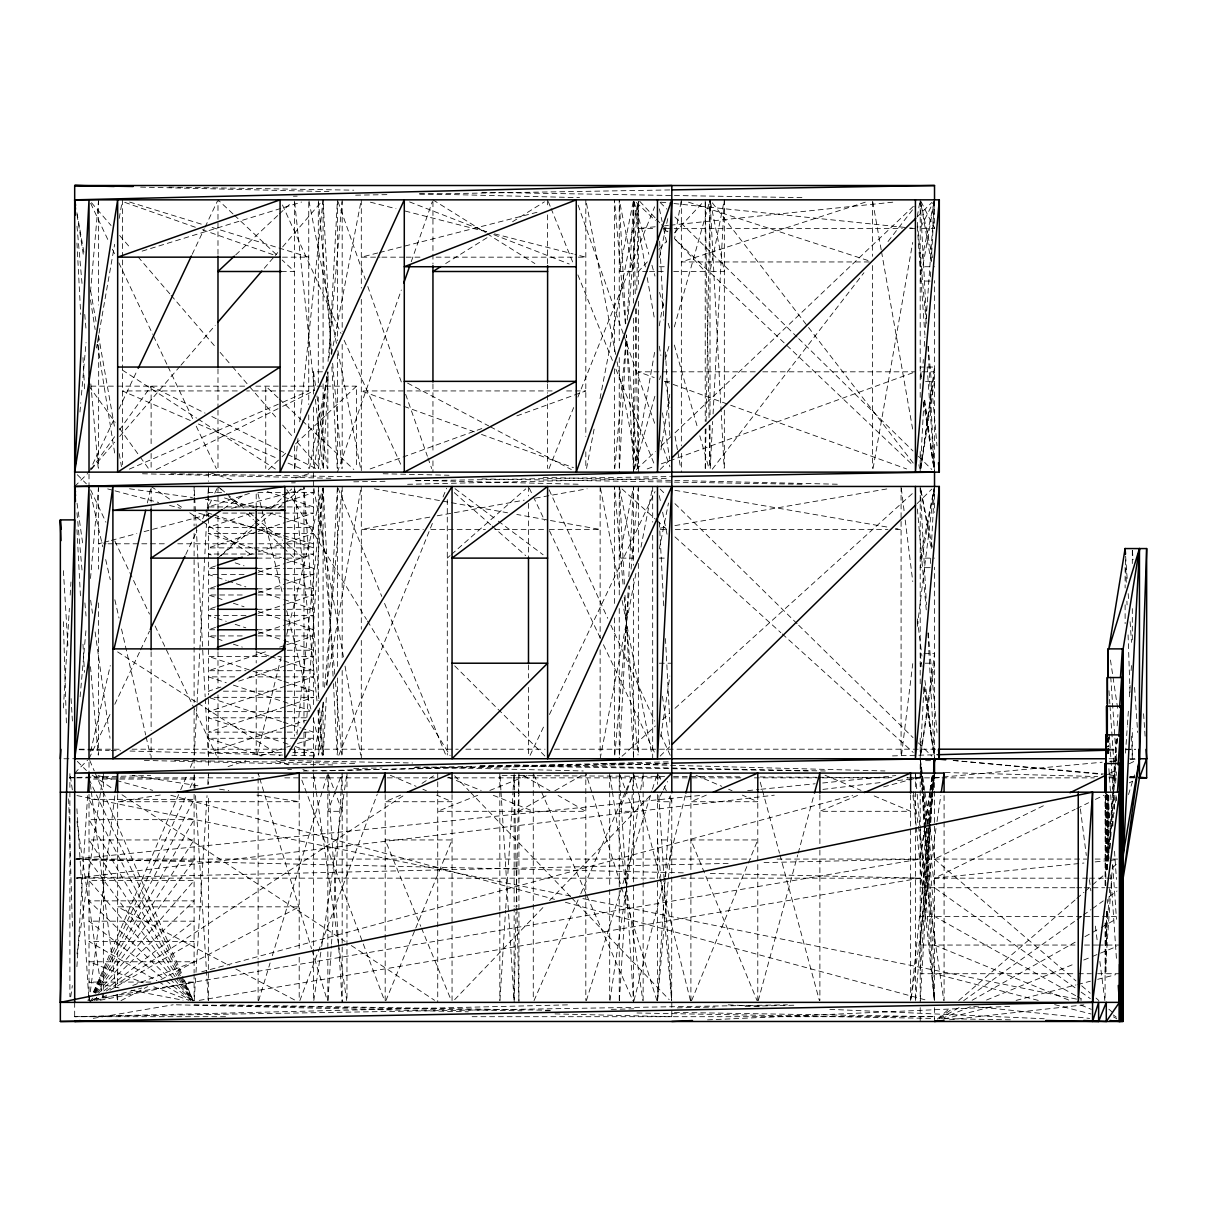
<?xml version="1.0" encoding="UTF-8"?>
<svg xmlns="http://www.w3.org/2000/svg" width="1207" height="1207" viewBox="0 0 1207 1207"><rect width="100%" height="100%" fill="white"/><g stroke="black" fill="none" stroke-linecap="round" stroke-linejoin="round"><path stroke-width="0.75" stroke-dasharray="5 3.75" d="M636.451 308.766L633.584 472.133L654.707 351.735M636.783 289.982L638.322 201.735M705.295 468.376L705.989 428.938M706.125 421.439L710.018 199.849L724.14 468.376M514.152 1002.368L516.038 912.16M516.083 910.274L518.467 795.639M518.497 793.753L518.889 774.954M194.297 754.994L196.967 704.3M197.073 702.414L206.457 524.019M206.85 516.505L207.936 495.851M208.042 493.98L208.328 488.337M323.28 468.376L328.319 372.616M329.104 357.589L337.311 201.735M323.28 754.994L326.448 694.9M326.931 685.516L337.311 488.337M619.447 468.376L626.463 335.048L614.801 468.376M627.248 320.036L633.584 199.849L619.251 271.5L633.584 271.5L619.613 201.69M619.447 754.994L628.349 585.983M628.832 576.599L633.479 488.337M710.214 468.376L712.673 421.439M713.081 413.926L724.336 199.849L710.018 271.5L724.336 271.5L710.38 201.69M920.398 468.376L924.049 398.898M930.476 276.841L930.869 269.327M931.261 261.813L934.52 199.849L920.202 228.515L934.52 228.515L934.52 199.849L920.202 266.732L934.52 266.732M920.398 754.994L923.958 687.387M930.476 563.458L930.869 555.944M931.261 548.431L934.52 486.466L920.202 558.117L934.52 558.117M920.307 1000.497L930.672 824.336M930.778 822.465L933.539 775.618M63.398 707.966L69.372 608.298M70.172 595.126L70.957 581.97M76.916 966.656L87.598 795.639M194.221 1000.497L195.866 974.185M195.987 972.299L207.031 795.639M207.725 784.354L208.313 774.954M327.972 1000.497L331.382 945.986M331.503 944.115L341.008 791.883M341.128 789.997L342.064 774.954M499.939 1000.497L505.582 910.274M505.703 908.403L512.99 791.883M513.096 789.997L514.046 774.954L514.514 789.997M619.372 1000.497L632.408 791.883M632.528 789.997L633.464 774.954M665.223 878.334L657.589 1000.497L671.801 839.951L657.468 839.951L660.757 877.293M665.329 876.448L670.383 795.639M930.159 824.17L920.202 973.717L1076.463 973.717M930.295 822.299L933.403 775.573M1108.071 859.067L1114.604 763.352M1114.725 761.481L1116.384 737.085M1117.154 725.829L1117.923 714.559M1109.58 847.812L1115.343 763.352M1115.464 761.481L1117.139 737.085M1110.018 848.31L1110.651 838.94M1110.787 837.054L1113.85 792.018M1113.986 790.147L1116.415 754.481M1117.184 743.225L1117.561 737.598M1106.578 916.385L1106.97 910.757M1107.483 903.258L1107.739 899.502M1112.718 826.312L1114.891 794.402M1115.66 783.147L1116.43 771.892M1105.838 945.051L1109.671 888.744M1115.555 802.429L1116.068 794.915M1105.084 973.717L1112.507 864.861M1125.497 753.123L1127.293 726.84M1127.413 724.969L1128.575 708.087M1129.345 696.816L1130.099 685.561M1131.125 670.549L1131.517 664.921M304.239 754.994L305.944 730.582M306.865 717.441L322.948 488.337L296.967 734.505M923.068 363.216L923.325 359.46M924.245 346.318L924.909 336.934M925.558 327.55L926.614 312.522M926.75 310.637L934.399 201.735M929.511 823.959L920.202 945.051L1075.724 945.051M929.646 822.088L931.94 792.29M932.091 790.419L933.237 775.513M915.57 1000.512L929.873 829.013M930.491 821.545L932.966 791.717M933.132 789.861L934.52 773.083L934.52 1000.98M79.949 412.04L80.778 402.655M81.427 395.142L86.044 342.562M90.495 291.868L98.401 201.735M80.115 696.786L86.044 629.179M90.495 578.485L98.401 488.337M318.633 468.376L326.705 376.373M328.017 361.346L342.019 201.735M318.633 754.994L323.25 702.414M324.562 687.387L342.019 488.337M628.304 314.393L638.186 201.735M614.801 754.994L629.632 585.983M631.11 569.085L638.186 488.337M932.996 775.633L920.202 916.385L1120.911 916.385M928.696 829.013L910.832 1000.512L936.738 823.415M928.892 827.142L932.196 795.443M932.392 793.587L934.339 774.939M294.81 468.407L297.948 438.563M299.713 421.786L323.084 199.849L331.186 353.832M294.81 755.024L295.594 747.555M932.664 775.573L920.202 887.733L1075.437 887.733M901.538 755.024L912.764 663.639M917.35 626.342L934.52 486.466L934.52 512.311M89.243 1000.512L114.876 795.443M925.573 381.367L934.52 381.367L920.775 468.437L934.52 367.049L920.202 367.049L921.952 379.949M314.061 468.422L327.851 371.816L327.851 468.422M920.73 468.422L934.52 371.816L920.202 371.816L921.529 381.11M929.752 792.184L920.202 859.067L87.689 1000.165M930.009 790.329L932.136 775.467M929.933 792.23L920.202 859.067L762.009 862.643M930.205 790.374L932.362 775.513M70.715 996.786L72.345 985.591M76.976 953.907L100.619 791.717M100.89 789.861L103.078 774.939M313.805 1000.512L321.409 948.31M321.681 946.454L344.251 791.717M344.523 789.861L346.696 774.939M609.973 1000.512L640.419 791.717M640.691 789.861L642.863 774.939M937.009 821.545L940.811 795.443M660.772 736.708L669.87 676.071M660.968 449.909L669.749 394.342M96.454 348.038L97.103 344.327M97.435 342.471L98.733 335.063L98.567 468.376M99.049 333.207L114.65 244.312M119.206 218.376L122.118 201.705M313.533 758.75L323.597 701.327M326.524 684.656L360.968 488.322M659.248 325.799L663.805 299.879M681.02 201.705L674.532 238.745L913.367 465.646M873.083 468.437L912.718 242.456M917.275 216.521L919.87 201.705M934.52 199.849L920.202 281.065L932.739 281.065M934.52 486.466L920.202 567.667L932.739 567.667M309.46 468.452L327.927 372.782M331.472 354.39L360.938 201.69M586.527 468.452L594.689 426.146M600.015 398.551L638.005 201.69M600.135 758.75L636.361 571.092M640.977 547.178L652.338 488.307M659.309 548.929L668.482 503.002M659.399 257.695L667.924 217.924M90.676 751.433L110.275 665.555M147.36 502.912L150.694 488.292M257.106 755.099L281.789 654.586M286.723 634.49L322.631 488.292M634.037 1000.558L664.514 878.621M664.966 876.81L685.44 794.915M758.268 1000.558L797.706 854.963M798.189 853.153L813.971 794.915M634.595 468.497L654.979 395.896M659.565 379.556L660.591 375.92M665.178 359.595L669.764 343.256M674.336 326.916L709.505 201.66M258.66 1000.588L270.096 962.96M272.284 955.793L327.308 774.879M1128.5 794.583L1134.52 774.879M586.376 1000.588L651.871 790.992M652.429 789.197L656.91 774.879M337.417 472.133L401.312 290.027M411.24 261.738L432.332 201.614M335.018 792.184L327.851 811.3L342.185 811.3L336.331 795.669M335.667 790.449L342.185 773.083L342.185 1002.368L327.851 773.083L327.851 1002.368M299.864 1000.603L377.248 794.251M626.418 792.184L619.251 811.3L633.584 811.3L627.715 795.669M627.067 790.449L633.584 773.083L633.584 1002.368L619.251 773.083L619.251 1002.368M338.82 755.265L432.483 523.114M443.06 496.937L446.575 488.216M549.004 468.648L573.657 407.559M577.881 397.088L654.647 206.835M385.893 1000.648L415.057 929.797M415.766 928.077L452.052 839.951L385.184 839.951L420.76 926.342M691.611 1000.648L757.785 839.951L690.902 839.951L757.076 1000.648M93.482 992.003L179.949 791.581M180.688 789.846L186.647 776.026M190.374 767.396L194.101 758.75L194.101 768.12M534.022 1000.648L580.024 895.488M580.778 893.753L625.286 792.048M626.041 790.313L633.584 773.083M93.829 992.139L186.889 794.387M190.087 787.583L194.101 779.058L90.887 779.058M89.016 472.133L114.801 417.682M118.844 409.173L137.372 370.021M192.2 254.3L204.285 228.787M205.084 227.082L217.185 201.554M109.973 714.499L89.016 758.75L89.016 771.861M114.801 704.3L139.801 651.539M140.6 649.834L149.472 631.11M185.742 554.541L197.028 530.718M202.67 518.799L205.084 513.699M205.899 511.994L211.542 500.075M214.771 493.271L217.185 488.171M530.099 755.341L544.613 724.713M549.441 714.499L655.054 491.566M662.522 791.626L657.468 801.735L671.801 801.735L668.422 795.006M663.367 789.936L667.577 781.517M94.176 992.395L194.101 799.351L89.016 799.351L180.326 975.754M94.644 992.592L194.101 819.659L89.016 819.659L179.089 976.267M95.127 992.908L194.101 839.951L89.016 839.951L176.765 975.573M91.189 469.116L115.163 435.938M119.523 429.903L151.116 386.149L205.069 413.126M95.715 993.301L194.101 860.259L89.016 860.259L175.09 976.674M712.311 469.161L863.91 272.752M888.035 241.506L915.6 205.809M91.46 469.282L114.74 442.2M119.644 436.496L179.692 366.641M180.929 365.223L215.238 325.302M264.258 268.271L274.064 256.88M275.287 255.446L277.731 252.595M282.634 246.892L320.624 202.701M90.238 1000.95L92.683 998.129M97.571 992.456L194.101 880.567L89.016 880.567L173.325 978.289M647.359 261.859L638.352 271.5L647.646 271.5M658.931 249.457L666.656 241.189M674.366 232.921L702.655 202.61M454.662 999.652L543.075 907.392M549.577 900.618L650.995 794.794M74.683 486.466L87.704 473.431M74.683 773.083L87.704 760.048M660.154 469.493L669.568 460.244M917.048 217.034L931.834 202.489M660.154 756.11L669.568 746.861M917.048 503.651L931.834 489.107M98.446 993.255L194.101 900.86L89.016 900.86L168.497 977.64M636.315 469.538L655.416 451.388M660.878 446.198L673.159 434.535M913.367 206.337L674.532 433.238L677.444 449.909M268.467 469.568L280.658 458.011M282.016 456.729L286.074 452.881M295.564 443.904L356.518 386.149L356.518 468.391M235.727 254.873L278.048 215.208M279.405 213.926L291.687 202.414M253.47 524.849L217.984 558.117L253.817 528.259M254.843 523.566L265.751 513.337M271.213 508.222L282.136 497.978M283.494 496.696L291.687 489.031M622.043 756.231L655.476 725.98M662.447 719.674L669.402 713.367M674.985 708.328L913.231 492.773M447.284 558.117L450.075 555.642M451.478 554.42L525.694 488.941M937.371 1019.025L950.181 1007.951M958.72 1000.558L1075.437 899.668M1076.855 898.446L1083.977 892.29M1085.395 891.053L1091.083 886.134M1092.516 884.897L1105.325 873.823M1112.447 867.682L1116.716 863.986M255.25 527.067L272.45 512.734M278.183 507.966L282.483 504.375M283.917 503.183L301.101 488.85M103.817 990.932L194.101 921.167L89.016 921.167L164.499 979.496M939.121 1018.195L952.927 1008.328M963.669 1000.648L1075.648 920.624M1077.172 919.523L1081.774 916.234M1083.313 915.132L1090.977 909.656M1092.516 908.554L1103.243 900.89M1109.384 896.499L1117.048 891.022M223.748 508.6L243.844 494.9M89.016 1002.368L96.862 997.208M106.291 991.007L404.737 794.764M422.012 783.403L434.58 775.15M445.685 263.548L488.684 236.678M512.568 221.741L544.417 201.841M92.245 1000.497L97.088 997.691M110.033 990.193L194.101 941.46L89.016 941.46L156.91 980.823M518.935 811.3L546.665 795.443M554.813 790.796L580.914 775.875M939.438 1018.708L959.052 1007.649M972.133 1000.271L1075.135 942.199M1084.942 936.662L1099.652 928.379M1101.297 927.444L1116.007 919.161M121.002 1000.618L147.646 986.602M160.969 979.586L299.2 906.834L117.667 906.834L229.255 965.555M156.171 469.598L280.929 407.227M282.619 406.382L314.65 390.359M924.969 792.184L934.52 859.067L1046.303 804.345M1108.961 773.672L1115.736 770.353M1129.284 763.729L1136.059 760.41M1087.658 878.168L934.52 878.168L1075.09 809.369M1076.78 808.539L1088.639 802.73M1095.413 799.411L1103.877 795.262M1129.284 782.83L1132.679 781.17M129.345 469.131L281.156 402.957M282.876 402.203L308.751 390.932L246.65 390.932M400.618 795.126L385.184 801.735L452.052 801.735L436.617 795.126M706.336 795.126L690.902 801.735L757.785 801.735L742.35 795.126M857.558 795.428L819.885 811.3L910.636 811.3L872.963 795.428M941.46 1018.617L970.956 1006.487M986.572 1000.045L1075.06 963.624M1083.735 960.048L1090.675 957.196M1092.41 956.472L1116.701 946.484M477.685 795.322L437.734 811.3L585.817 811.3L558.087 795.443M489.846 790.449L528.047 775.166M94.267 1000.347L106.533 995.609M132.8 985.455L194.101 961.768L89.016 961.768L143.316 982.754M370.142 468.935L483.283 428.017M516.868 415.872L585.817 390.932L563.352 390.932M647.178 468.935L654.239 466.385M661.3 463.835L913.654 372.465M249.396 493.376L208.434 506.94L285.38 506.94M295.715 478.032L311.753 472.722M251.177 513.262L208.434 527.414L285.38 527.414M265.434 508.539L285.033 502.052M286.813 501.463L313.533 492.607L257.227 492.607M256.533 531.955L208.434 547.887L285.38 547.887M258.313 531.367L285.033 522.525M286.813 521.937L313.533 513.081L219.689 513.081M215.555 565.992L208.434 568.346L215.947 568.346M247.616 555.371L256.533 552.429M258.313 551.84L285.033 542.999M286.813 542.396L313.533 533.554L208.434 533.554L252.972 548.295M215.555 586.466L208.434 588.82L215.947 588.82M258.313 572.314L285.033 563.458M286.813 562.869L313.533 554.028L208.434 554.028L211.994 555.205M215.555 606.94L208.434 609.294L215.947 609.294M258.313 592.788L285.033 583.932M286.813 583.343L313.533 574.502L257.227 574.502M215.555 627.414L208.434 629.767L215.947 629.767M258.313 613.262L285.033 604.405M286.813 603.817L313.533 594.976L257.227 594.976M258.313 633.735L285.033 624.879M286.813 624.291L313.533 615.449L257.227 615.449M265.434 651.84L208.434 670.715L245.972 670.715M279.677 647.118L285.033 645.353M286.813 644.764L313.533 635.923L257.227 635.923M220.896 687.07L208.434 691.189L212.191 691.189M238.714 681.17L285.033 665.826M286.813 665.238L313.533 656.397L277.866 656.397M285.033 686.3L208.434 711.662L285.38 711.662M286.813 685.712L313.533 676.871L247.842 676.871M285.033 706.774L208.434 732.136L285.38 732.136M286.813 706.17L313.533 697.329L210.305 697.329M285.033 727.248L208.434 752.61L281.623 752.61M286.813 726.644L306.397 720.157M228.032 766.596L245.836 760.697M260.093 755.974L285.033 747.721M286.813 747.118L290.374 745.941M297.495 743.587L313.533 738.277L208.434 738.277L261.874 755.974M865.283 202.173L681.352 261.949L870.549 261.949M142.154 251.116L301.584 202.052M96.288 1000.407L141.747 988.065M201.75 971.801L852.7 795.277M883.615 786.889L925.437 775.543M102.203 542.818L98.567 543.784L106.11 543.784M104.028 542.335L109.49 540.872M111.316 540.389L136.829 533.585M144.101 531.638L211.512 513.669M231.548 508.328L304.42 488.895M943.587 1019.146L992.531 1006.487M1016.098 1000.407L1075.92 984.957M1077.73 984.49L1090.419 981.2M1097.676 979.33L1115.796 974.653M377.731 252.972L361.3 257.166L380.009 257.166M379.556 252.519L538.352 211.964M100.075 1000.241L194.101 982.076L177.218 982.076M429.798 517.124L361.3 529.451L423.355 529.451M437.206 515.796L524.23 500.136M535.335 498.129L587.175 488.805M660.108 528.168L667.516 526.886M674.939 525.603L888.111 488.714M93.271 1018.331L173.174 1004.782M199.185 1000.377L920.202 878.168L709.294 873.4M160.275 795.021L117.667 801.735L299.2 801.735L256.593 795.021M76.554 877.957L774.291 795.172M822.918 789.393L880.914 782.513M897.752 780.522L920.202 777.851L907.015 777.776M949.456 1019.824L1083.886 1004.858M655.205 226.765L638.352 228.515L655.326 228.515M664.559 225.8L668.316 225.407M670.187 225.226L892.954 202.173M76.554 858.871L702.73 795.202M747.721 790.615L758.962 789.484M760.848 789.287L815.208 783.75M822.706 782.996L895.82 775.558M934.52 878.168L1083.931 863.035M1095.141 861.904L1108.207 860.576M1110.078 860.395L1115.675 859.822M934.52 777.851L1102.187 762.221M1109.64 761.526L1117.094 760.832M1130.129 759.625L1135.727 759.097M707.528 1019.885L1010.259 1006.336M69.765 777.61L75.407 777.459M77.293 777.414L150.724 775.467M322.043 770.956L670.338 761.768M892.486 755.899L916.958 755.25M918.844 755.205L937.673 754.707M1108.992 750.196L1116.52 749.985M1125.935 749.743L1135.349 749.487M407.619 484.294L669.191 478.259M225.528 1016.701L74.683 1016.701L570.081 1004.812M728.123 863.412L76.569 878.138L654.677 878.168M545.458 1010.847L551.101 1010.712M611.361 1009.354L633.962 1008.841M677.278 1007.86L714.936 1007.015M745.066 1006.336L795.911 1005.175M303.379 770.971L670.76 763.85M293.407 196.198L297.178 196.138M355.643 195.172L387.688 194.629M419.749 194.101L670.534 189.921M291.521 482.845L295.293 482.785M353.757 481.819L385.802 481.276M415.977 480.778L670.534 476.539M287.764 769.523L291.521 769.462M353.757 768.437L382.031 767.954M414.092 767.426L472.541 766.445M480.084 766.324L670.534 763.156M74.683 1016.701L787.447 1004.827M664.74 228.515L672.284 228.515M674.17 228.515L902.233 228.515M909.761 228.515L915.419 228.515L909.806 227.927M282.408 257.166L308.751 257.166L212.025 227.414M381.88 257.166L404.33 257.166M406.201 257.166L423.038 257.166M436.134 257.166L576.463 257.166M578.334 257.166L585.817 257.166L574.864 254.375M659.263 266.732L664.635 266.732M281.367 271.5L294.417 271.5L282.136 259.988M649.502 271.5L666.219 271.5M673.657 271.5L705.235 271.5L674.366 238.428M313.533 394.116L313.533 371.816L326.071 371.816M755.22 371.816L638.352 371.816L654.239 377.565M762.749 371.816L915.419 371.816M664.635 381.367L671.801 381.367M90.887 386.149L248.31 386.149M255.793 386.149L356.518 386.149M237.236 390.932L122.45 390.932L191.445 421.002M552.127 390.932L361.3 390.932L474.442 431.85M221.575 492.607L208.434 492.607L211.994 493.784M287.251 506.94L313.533 506.94L283.253 496.907M287.251 527.414L313.533 527.414L283.253 517.381M430.884 529.451L485.425 529.451M494.825 529.451L547.48 529.451M549.366 529.451L600.135 529.451L516.822 514.454M660.214 529.451L667.743 529.451M675.271 529.451L887.914 529.451M895.443 529.451L901.086 529.451L895.534 528.5M107.996 543.784L113.654 543.784M115.54 543.784L166.445 543.784M177.761 543.784L256.955 543.784M258.841 543.784L285.244 543.784M287.13 543.784L313.533 543.784L258.871 529.209M287.251 547.887L313.533 547.887L283.253 537.854M257.136 558.117L285.274 558.117M286.964 558.117L303.968 558.117L283.917 541.4M659.263 558.117L664.635 558.117M257.227 568.346L285.38 568.346M287.251 568.346L313.533 568.346L283.253 558.328M244.086 574.502L208.434 574.502L215.555 576.855M257.227 588.82L285.38 588.82M287.251 588.82L313.533 588.82L283.253 578.802M242.215 594.976L208.434 594.976L215.555 597.329M257.227 609.294L285.38 609.294M287.251 609.294L313.533 609.294L283.253 599.275M245.972 615.449L208.434 615.449L215.555 617.803M257.227 629.767L285.38 629.767M287.251 629.767L313.533 629.767L283.253 619.749M242.215 635.923L208.434 635.923L215.555 638.277M287.251 650.241L313.533 650.241L283.253 640.223M266.611 656.397L208.434 656.397L281.457 680.582M659.263 663.216L671.801 663.216M257.227 670.715L285.38 670.715M287.251 670.715L313.533 670.715L283.253 660.697M234.701 676.871L208.434 676.871L226.252 682.755M223.446 691.189L285.38 691.189M287.251 691.189L313.533 691.189L283.253 681.17M287.251 711.662L313.533 711.662M306.02 717.803L208.434 717.803L281.457 741.988M287.251 732.136L296.635 732.136M304.149 732.136L313.533 732.136L302.836 728.59M79.209 749.2L122.586 749.2M132.016 749.2L458.283 749.2M465.827 749.2L545.036 749.2M554.466 749.2L937.311 749.2M1108.931 749.2L1116.475 749.2M1125.905 749.2L1135.334 749.2M292.879 752.61L313.533 752.61L292.154 745.534M63.926 758.75L74.683 758.75M1109.112 758.75L1116.882 758.75M1129.752 758.75L1137.688 758.75M925.573 760.666L930.944 760.666M69.78 777.851L75.438 777.851M76.569 777.851L253.576 777.851M284.777 777.851L380.959 777.851M387.281 777.851L434.354 777.851M447.541 777.851L453.183 777.851M454.511 777.851L664.091 777.851M673.506 777.851L690.449 777.851M692.139 777.851L741.294 777.851M754.375 777.851L820.398 777.851M822.269 777.851L892.048 777.851M907.015 777.851L1094.327 777.851M1108.931 777.851L1116.882 777.851M1129.677 777.851L1137.567 777.851M76.569 859.067L750.709 859.067M777.082 859.067L1086.707 859.067M1095.141 859.067L1120.609 859.067M681.035 878.168L920.202 878.168M1089.529 878.168L1115.675 878.168M1076.75 887.733L1082.951 887.733M1084.233 887.733L1104.812 887.733M1106.683 887.733L1117.033 887.733M1084.535 945.051L1097.661 945.051M1098.325 945.051L1120.911 945.051M1078.334 973.717L1091.4 973.717M1097.661 973.717L1120.171 973.717M150.935 982.076L89.016 982.076L120.353 988.126M472.133 1016.701L934.52 1016.701L674.306 1012.371M502.142 775.498L665.977 776.418M673.506 776.463L743.18 776.855M760.138 776.946L816.626 777.278M818.512 777.278L891.943 777.7M168.965 187.085L353.757 190.178M481.97 192.305L802.534 197.646M170.851 473.732L351.871 476.75M481.97 478.923L804.42 484.294M174.623 760.41L355.643 763.428M480.084 765.51L808.192 770.971M221.756 1004.827L549.864 1010.289M194.146 1004.827L522.012 1010.863M636.964 1012.99L934.686 1018.467M944.115 1018.633L1013.835 1019.915M280.763 760.425L412.658 762.975M514.393 764.951L825.256 770.971M383.147 473.748L449.019 475.256M543.105 477.429L672.948 480.431M674.834 480.477L840.434 484.294M74.683 859.067L684.807 872.857M140.615 187.1L328.968 191.626M419.387 193.799L579.496 197.631M142.486 473.763L330.854 478.289M415.615 480.311L581.382 484.294M144.372 760.425L332.74 764.936M415.615 766.928L583.268 770.956M176.403 1004.812L468.361 1011.828M555.009 1013.895L671.801 1016.701M79.179 749.698L109.294 750.482M111.18 750.543L120.594 750.784M130.009 751.041L282.498 755.054M291.913 755.31L314.514 755.899M600.679 763.458L884.957 770.956M945.202 772.54L1097.706 776.569M1108.992 776.87L1116.52 777.067M1129.707 777.414L1135.349 777.564M728.228 1004.858L762.085 1006.336M829.797 1009.324L1044.221 1018.753M953.304 760.44L1103.47 773.974M1105.356 774.14L1116.611 775.15M1129.752 776.342L1135.38 776.84M953.153 760.485L1102.187 774.381M1109.64 775.075L1117.094 775.769M1130.129 776.991L1137.582 777.685M660.817 202.173L672.058 203.334M673.928 203.53L907.936 227.731M973.747 1006.427L1089.544 1018.391M129.541 488.775L192.411 497.51M205.356 499.306L271.922 508.554M132.498 775.422L199.17 785.953M219.553 789.167L228.817 790.63M674.939 490.314L888.111 527.218M374.261 488.805L440.917 500.799M442.758 501.131L507.559 512.794M131.412 990.268L183.042 1000.241M76.976 795.579L571.846 896.333M582.921 898.596L1081.502 1000.12M370.428 202.188L395.971 208.705M405.099 211.029L487.251 232M494.538 233.871L573.038 253.908M1038.261 1000.407L934.52 973.717L920.202 758.75L924.713 790.329M1054.646 1004.616L1091.053 1013.986M107.679 488.895L113.141 490.359M114.967 490.842L158.675 502.489M169.614 505.416L180.537 508.328M198.763 513.186L213.337 517.064M215.148 517.562L257.061 528.726M98.099 775.543L114.469 779.978M116.279 780.476L152.655 790.344M170.836 795.277L554.496 899.321M565.404 902.278L927.248 1000.407M129.617 202.052L203.063 224.653M688.488 202.173L868.859 260.787M210.214 472.722L231.593 479.798M267.215 491.596L281.457 496.318M224.472 497.918L256.533 508.539M270.775 513.262L281.457 516.792M208.434 513.081L211.994 514.257M213.775 514.846L252.972 527.836M254.752 528.425L281.457 537.266M254.752 548.883L281.457 557.74M235.154 562.869L244.055 565.811M258.313 570.534L281.457 578.213M217.335 577.444L226.252 580.401M228.032 580.989L245.836 586.889M258.313 591.008L281.457 598.687M217.335 597.918L224.472 600.271M233.373 603.228L244.055 606.774M258.313 611.481L281.457 619.161M217.335 618.391L226.252 621.349M235.154 624.291L245.836 627.836M258.313 631.955L281.457 639.635M217.335 638.865L224.472 641.219M233.373 644.176L242.275 647.118M256.533 651.84L268.995 655.974M270.775 656.563L281.457 660.108M233.373 685.123L281.457 701.041M283.253 701.629L309.958 710.485M281.457 721.514L208.434 697.329L208.434 767.592M283.253 722.103L301.056 728.002M283.253 742.577L290.374 744.945M276.116 760.697L288.594 764.816M302.836 769.538L306.397 770.715M124.728 202.338L195.353 227.263M202.414 229.752L273.023 254.677M481.502 434.414L573.431 467.652M664.831 381.397L906.593 468.935M153.817 986.813L188.85 1000.347M409.55 201.901L486.768 231.925M493.784 234.656L569.236 264.001M448.144 777.248L481.155 790.449M493.316 795.322L533.268 811.3M1068.648 1000.045L934.52 945.051L922.782 792.29M1080.853 1005.054L1091.294 1009.339M825.015 775.241L860.983 790.389M696.047 775.286L721.771 786.315M728.636 789.242L732.061 790.721M390.329 775.286L416.053 786.315M422.903 789.242L426.343 790.721M198.355 424.019L277.701 458.6M288.051 463.111L301.856 469.131M211.813 416.49L277.565 449.381M279.239 450.211L285.984 453.591M287.673 454.435L318.029 469.598M235.908 969.07L295.866 1000.618M407.589 383.117L488.624 425.875M490.268 426.75L571.303 469.523M1075.693 995.669L934.52 916.385L920.202 758.75L934.414 1000.497M1077.338 996.59L1083.901 1000.271M1113.442 1016.867L1116.731 1018.708M523.823 775.875L549.924 790.796M158.539 981.759L190.872 1000.497M432.951 199.849L485.501 232.695M487.085 233.69L534.852 263.548M117.622 651.901L196.515 702.308M198.099 703.304L280.13 755.733M122.405 370.096L196.515 418.06M198.099 419.085L275.362 469.07M92.154 775.15L112.568 788.578M121.998 794.764L345.051 941.43M351.328 945.564L434.58 1000.301M151.116 486.466L169.659 499.11M177.384 504.375L183.57 508.6M189.755 512.809L200.573 520.187M202.112 521.243L251.569 554.964M1075.045 987.764L934.52 887.733L920.202 758.75L922.631 790.419M1081.155 992.124L1090.328 998.642M1113.231 1014.951L1116.294 1017.124M455.039 488.699L496.846 520.051M498.34 521.168L543.12 554.767M165.978 980.642L191.144 1000.09M217.984 509.098L217.984 486.466L225.151 492.441M226.584 493.633L243.784 507.966M249.517 512.734L253.817 516.324M255.25 517.516L282.483 540.208M934.52 859.067L1075.995 980.884M1081.713 985.802L1090.283 993.18M1096.001 998.098L1098.853 1000.558M1108.856 1009.173L1113.141 1012.869M454.285 492.637L490.691 524.758M492.079 525.996L525.694 555.642M622.043 488.986L655.476 519.236M656.864 520.504L666.626 529.33M674.985 536.889L780.869 632.694M782.257 633.947L913.231 752.444M232.996 213.926L217.984 199.849L217.984 254.526M234.369 215.208L276.675 254.873M217.984 486.466L223.446 491.581M228.908 496.696L241.189 508.222M246.65 513.337L253.47 519.734M254.843 521.017L282.136 546.605M283.494 547.887L294.417 558.117M277.942 397.707L265.751 386.149L265.751 468.391M279.3 398.989L300.981 419.523M302.338 420.805L353.817 469.568M636.315 202.444L655.416 220.594M663.609 228.379L667.697 232.272M169.855 978.952L191.415 999.773M660.154 202.489L666.883 209.098M674.954 217.034L797.344 337.311M798.687 338.639L913.005 450.98M918.391 456.276L931.834 469.493M660.154 489.107L665.54 494.402M674.954 503.651L797.344 623.928M798.687 625.256L913.005 737.598M918.391 742.893L931.834 756.11M454.707 665.872L544.945 756.095M77.293 474.743L86.406 483.856M77.293 761.361L86.406 770.473M454.662 775.799L468.965 790.721M470.262 792.079L570.383 896.545M571.68 897.902L669.191 999.652M655.069 217.758L638.352 199.849L638.352 284.354M656.367 219.146L660.214 223.28M661.511 224.653L667.939 231.548M174.547 979.707L192.879 1000.95L176.222 978.183M91.46 202.701L111.074 225.513M119.644 235.486L130.673 248.325M138.036 256.88L169.9 293.935M171.122 295.368L215.238 346.681M220.142 352.384L231.171 365.223M232.393 366.641L248.325 385.169M249.547 386.602L277.731 419.387M282.634 425.09L292.441 436.496M297.344 442.2L320.624 469.282M712.311 202.821L913.307 463.201M89.016 386.149L115.163 422.359M119.523 428.394L139.122 455.537M140.223 457.046L148.929 469.116M177.776 977.142L193.09 1000.799M286.828 489.665L366.49 619.402M367.471 621.002L450.09 755.552M180.024 977.896L193.165 1000.739M181.186 977.414L193.241 1000.709L182.921 976.448M921.032 201.539L934.52 228.515M658.313 774.773L660.832 779.828M664.212 786.572L667.577 793.316M529.3 488.171L532.513 494.976M533.328 496.68L544.613 520.504M549.441 530.718L600.226 637.93M603.455 644.734L655.054 753.651M90.631 203.259L108.358 240.691M112.387 249.2L114.801 254.3M118.844 262.809L152.701 334.294M153.5 335.999L167.2 364.921M168.014 366.626L192.999 419.372M196.228 426.192L216.37 468.738M90.631 489.876L105.944 522.209M114.801 540.917L149.472 614.091M155.115 626.011L216.37 755.341M89.016 779.058L181.261 975.09M182.076 976.795L193.301 1000.663M549.155 489.891L607.74 618.331M610.863 625.181L654.616 721.077M660.863 734.776L670.232 755.326M282.438 204.994L341.023 333.419M344.146 340.268L401.162 465.283M534.022 774.803L540.811 790.313M541.566 792.048L632.83 1000.648M89.756 760.47L94.221 770.851M94.976 772.571L102.429 789.846M103.168 791.581L182.182 974.728M421.469 928.077L451.343 1000.648M548.295 201.599L550.407 206.835M551.116 208.585L573.657 264.424M577.881 274.909L612.387 360.425M615.917 369.161L654.647 465.148M338.111 488.216L381.774 596.424M384.595 603.409L445.866 755.265M619.9 774.819L627.067 793.919M328.515 774.819L335.667 793.919M301.841 780.129L384.52 1000.603M578.123 205.16L623.4 334.218M624.019 335.999L655.039 424.396M660.621 440.314L669.93 466.837M338.035 201.614L365.329 279.421M367.803 286.481L401.312 381.955M405.658 394.342L427.369 456.216M427.987 457.996L431.714 468.603M656.91 1000.588L585.817 773.083L585.817 1000.497M259.203 776.659L258.117 773.083L258.117 789.997M259.746 778.455L311.512 948.627M312.055 950.422L327.308 1000.588M634.082 201.66L648.868 254.3M651.931 265.193L654.979 276.086M659.565 292.426L663.639 306.955M668.225 323.28L669.764 328.726M674.336 345.066L697.782 428.576M699.819 435.833L708.992 468.497M760.244 782.181L779.466 853.153M779.963 854.963L819.387 1000.558M634.037 774.894L690.449 1000.558M257.996 493.769L261.587 508.388M262.04 510.229L282.242 592.456M286.723 610.727L311.406 711.24M313.201 718.542L322.178 755.099M90.676 493.769L102.761 546.771M105.688 559.565L110.275 579.662M114.846 599.758L119.025 618.044M121.515 628.998L145.7 734.988M146.107 736.828L150.272 755.099M932.589 257.695L920.579 201.66L930.944 260.757M659.399 208.886L662.115 221.545M663.669 228.772L666.762 243.226M932.317 547.103L920.564 488.307L930.944 547.375M659.309 495.655L660.772 503.002M662.613 512.19L667.018 534.233M619.613 488.307L633.584 558.117L619.251 558.117L633.584 486.466L633.584 565.329M615.63 354.39L585.817 199.849L585.817 436.451M617.049 361.753L637.643 468.452M600.498 488.307L620.383 591.324M622.148 600.528L651.976 755.069M336.436 343.346L308.751 199.849L308.751 404.526M337.869 350.709L360.591 468.452M881.201 249.864L872.42 199.849L872.42 256.306M881.532 251.72L912.718 429.526M918.889 464.725L919.553 468.437M633.901 201.705L645.609 268.392M647.224 277.64L654.707 320.247M659.248 346.183L660.878 355.446M665.419 381.367L669.976 407.302M677.776 451.765L680.703 468.437M313.85 488.322L343.754 658.72M345.051 666.143L360.652 755.039M76.961 212.809L84.43 255.416M90.6 290.615L96.122 322.103M98.401 335.063L114.65 427.685M119.206 453.606L121.469 466.581M923.415 401.75L933.946 468.437L924.17 399.683M662.432 412.869L669.749 459.173M77.022 214.665L83.449 255.416M90.48 299.879L95.157 329.511M97.495 344.327L114.756 453.606M920.745 666.883L920.202 663.216L934.52 663.216L920.745 755.069L934.52 653.651L920.202 653.651L921.952 666.566M923.777 687.1L933.977 755.069M662.432 696.288L669.87 745.896M1110.47 660.048L1117.938 710.335M913.367 791.717L943.814 1000.512M612.145 789.861L609.701 773.083L609.701 789.997M612.417 791.717L642.863 1000.512M315.978 789.861L313.533 773.083L313.533 789.997M316.249 791.717L338.262 942.712M338.533 944.583L346.696 1000.512M72.345 789.861L69.9 773.083L69.9 789.997M76.976 821.545L101.705 991.188M101.976 993.059L103.078 1000.512M313.533 371.816L315.646 386.678M316.973 395.971L327.323 468.422M77.037 503.244L83.057 546.137M90.646 600.226L92.486 613.277M95.097 631.94L110.018 738.231M924.728 400.226L934.022 468.452M924.728 686.843L934.022 755.069M1080.386 808.931L1086.315 855.431M1089.408 879.616L1090.841 890.766M1095.352 926.116L1097.495 942.848M1099.864 961.451L1104.858 1000.512M90.404 784.263L91.113 789.861M91.34 791.717L115.812 987.462M116.747 994.915L117.441 1000.512M901.312 488.337L904.299 512.568M905.205 520.036L912.764 581.578M917.35 618.874L921.937 656.17M924.909 680.416L934.067 755.024M912.975 795.443L916.083 825.271M916.279 827.142L934.339 1000.512L916.973 791.717M314.439 390.072L294.417 199.849L294.417 432.694M315.419 399.396L322.691 468.407M316.988 700.935L294.417 486.466L294.417 736.21M317.969 710.259L322.691 755.024M917.395 222.39L926.448 325.664M928.274 346.318L936.994 445.851M917.395 508.992L926.448 612.281M928.274 632.936L936.994 732.453M625.347 323.793L614.469 199.849L614.469 353.832M638.02 468.376L626.327 335.048L633.584 472.133L633.584 318.15M660.923 879.164L671.635 1000.512M623.038 584.113L614.469 486.466L614.469 604.767M624.185 597.254L638.02 754.994M331.804 353.832L318.301 199.849L318.301 383.871M332.634 363.216L341.853 468.376M334.777 674.245L318.301 486.466L318.301 700.543M335.44 681.759L341.853 754.994M76.992 226.147L82.091 284.354M84.731 314.393L86.044 329.42M90.827 383.871L98.235 468.376M76.992 512.749L82.091 570.971M84.897 602.897L86.044 616.038M90.495 666.732L98.235 754.994M915.57 774.939L916.822 789.861M917.26 226.147L924.909 335.048M927.142 366.973L934.263 468.376M318.859 698.657L303.968 486.466L303.968 723.068M319.523 708.041L322.812 754.994M1132.453 550.437L1133.086 559.822M1143.572 713.714L1145.111 736.225M1125.633 556.065L1127.157 578.591M1128.183 593.603L1128.575 599.23M1130.099 621.756L1131.517 642.396M1134.58 687.432L1137.658 732.483M1110.742 677.036L1116.49 761.481M1108.961 690.676L1109.867 703.817M1109.987 705.688L1115.238 782.634M1116.128 795.775L1116.52 801.403M1109.248 734.354L1114.619 813.171M1108.886 768.648L1112.854 826.825M1114.514 851.222L1116.43 879.36M1108.011 795.428L1110.832 836.723M1112.748 864.861L1116.46 919.281M1105.34 795.941L1108.931 848.491M1110.727 874.758L1116.475 959.203M657.589 774.954L658.056 782.483M658.871 795.639L671.68 1000.497L671.801 794.583M500.89 789.997L499.834 773.083L499.834 789.997M500.996 791.883L514.046 1000.497L514.152 908.403M195.036 788.111L194.101 773.083L194.101 788.427M195.519 795.639L208.313 1000.497L208.434 795.639M76.916 808.796L88.896 1000.497M63.398 570.685L67.909 645.911M71.077 698.566L72.42 721.137M920.292 201.735L926.418 318.15M927.911 346.318L934.52 472.133L934.52 280.597M920.292 488.337L926.418 604.767M927.911 632.936L934.52 758.75L934.52 567.215M659.641 241.159L663.79 320.036M665.464 351.961L669.915 436.451M659.339 522.148L663.79 606.653M665.464 638.563L669.915 723.068M625.769 323.793L619.251 199.849L619.251 340.691M624.396 584.113L619.251 486.466L619.251 595.383M624.985 595.383L633.584 758.75L633.584 578.485M331.88 366.973L337.221 468.376M333.057 676.131L323.084 486.466L323.084 689.272M333.464 683.63L337.221 754.994M194.599 495.851L194.101 486.466L194.101 495.851M194.704 497.737L196.183 525.905M196.273 527.776L205.175 696.786M205.265 698.657L208.238 754.994M76.961 243.045L80.703 314.393M82.981 357.589L84.656 389.514M76.961 529.662L80.613 599.14M82.981 644.206L84.46 672.374M1125.497 559.822L1126.267 582.347M1126.916 601.116L1127.051 604.858M1128.077 634.897L1130.069 693.074M1131.547 736.225L1132.317 758.75L1132.317 728.726M63.367 621.68L66.4 723.446M68.633 798.838L72.435 926.991M514.544 791.883L516.943 906.517M516.973 908.403L518.889 1000.497M709.052 417.682L705.235 199.849L705.235 421.439M709.188 425.196L709.942 468.376M635.229 293.739L633.584 199.849L633.584 303.138M635.486 308.766L638.292 468.376M1108.388 737.085L1108.418 746.469M1108.418 748.34L1108.448 755.854M1108.584 795.262L1108.811 859.067L1108.811 795.262M1107.543 737.598L1107.573 746.982M1107.573 748.853L1107.604 756.367M1107.739 795.775L1107.981 861.451L1108.071 795.262M1106.894 794.402L1107.166 871.348M1106.05 794.915L1106.321 871.861M1106.457 911.27L1106.578 945.051L1106.578 910.757M1105.521 885.516L1105.205 795.428L1105.084 886.013M1105.657 923.038L1105.838 973.717L1105.838 922.525M1132.317 550.437L1132.317 563.578M1132.317 608.615L1132.317 640.525M1125.12 567.335L1125.12 587.975M1125.12 604.858L1125.12 623.627M1108.811 737.085L1108.811 746.469M1108.811 748.34L1108.811 755.854M1108.071 737.085L1108.071 746.982M1108.071 748.34L1108.071 756.367M1107.332 794.402L1107.332 872.706M1106.578 794.402L1106.578 871.861M1105.838 794.915L1105.838 885.516M1105.084 923.038L1105.084 1000.497M944.085 795.639L944.085 820.066M944.085 821.952L944.085 1000.497M934.52 1007.589L934.52 1021.484M920.202 199.849L920.202 398.944M920.202 451.478L920.202 472.133M920.202 486.466L920.202 683.811M920.202 738.096L920.202 1002.368M920.202 1007.589L920.202 1021.484M915.419 773.083L915.419 789.997M915.419 791.883L915.419 825.709M915.419 827.58L915.419 1000.497M910.636 794.915L910.636 1000.497M901.086 486.466L901.086 754.994M872.42 265.57L872.42 468.376M819.885 794.915L819.885 848.265M819.885 850.135L819.885 1000.497M757.785 794.583L757.785 1000.512M724.336 199.849L724.336 400.784M724.336 410.169L724.336 468.376M710.018 199.849L710.018 415.796M710.018 425.196L710.018 468.376M705.235 428.938L705.235 468.376M690.902 794.583L690.902 1002.368M681.352 199.849L681.352 445.851M681.352 453.349L681.352 472.133M671.801 1002.368L671.801 1019.749M657.468 773.083L657.468 784.354M657.468 794.583L657.468 1002.368M652.685 486.466L652.685 522.148M652.685 535.289L652.685 758.75M643.135 773.083L643.135 789.997M643.135 791.883L643.135 880.205M643.135 882.091L643.135 1000.497M638.352 301.252L638.352 472.133M638.352 486.466L638.352 552.187M638.352 563.458L638.352 754.994M619.251 357.589L619.251 472.133M619.251 608.524L619.251 758.75M614.469 368.859L614.469 468.376M614.469 617.909L614.469 754.994M609.701 791.883L609.701 887.733M609.701 889.604L609.701 1000.497M600.135 486.466L600.135 638.563M600.135 649.834L600.135 754.994M585.817 451.825L585.817 468.437M547.601 199.849L547.601 207.393M547.601 214.876L547.601 263.956M547.601 383.871L547.601 393.271M547.601 395.142L547.601 468.376M533.268 773.083L533.268 1000.497M528.485 486.466L528.485 495.896M528.485 503.364L528.485 558.117M528.485 664.861L528.485 678.002M528.485 687.387L528.485 754.994M518.935 773.083L518.935 910.274M518.935 912.16L518.935 1002.368M514.152 773.083L514.152 789.997M514.152 791.883L514.152 906.517M499.834 791.883L499.834 910.274M499.834 912.16L499.834 1000.497M452.052 794.583L452.052 1000.512M447.284 499.607L447.284 754.994M437.734 773.083L437.734 1002.368M432.951 201.735L432.951 263.956M432.951 383.871L432.951 453.349M432.951 460.863L432.951 472.133M385.184 794.583L385.184 1000.512M361.3 199.849L361.3 288.111M361.3 299.381L361.3 472.133M361.3 486.466L361.3 629.179M361.3 640.449L361.3 758.75M346.967 773.083L346.967 789.997M346.967 791.883L346.967 1000.497M342.185 199.849L342.185 331.291M342.185 344.448L342.185 468.376M342.185 486.466L342.185 661.104M342.185 670.488L342.185 754.994M337.417 199.849L337.417 340.691M337.417 353.832L337.417 468.376M337.417 486.466L337.417 666.732M337.417 678.002L337.417 754.994M323.084 199.849L323.084 368.859M323.084 383.871L323.084 468.391M323.084 702.414L323.084 754.994M318.301 397.028L318.301 468.376M318.301 709.927L318.301 754.994M313.533 407.121L313.533 468.422M313.533 472.133L313.533 708.313M313.533 717.441L313.533 771.243M313.533 791.883L313.533 1000.497M308.751 414.921L308.751 468.437M303.968 732.453L303.968 754.994M299.2 794.583L299.2 949.924M299.2 957.272L299.2 1000.497M294.417 445.851L294.417 468.376M294.417 747.48L294.417 754.994M258.117 791.883L258.117 959.143M258.117 961.028L258.117 1000.497M256.201 493.98L256.201 509.098M256.201 651.72L256.201 662.975M256.201 670.488L256.201 754.994M217.984 368.859L217.984 408.283M217.984 410.169L217.984 472.133M217.984 516.505L217.984 555.944M217.984 651.72L217.984 687.387M217.984 694.9L217.984 758.75M208.434 472.133L208.434 481.291M208.434 486.466L208.434 494.116M208.434 495.851L208.434 516.747M208.434 518.256L208.434 694.9M208.434 773.083L208.434 784.354M194.101 497.737L194.101 525.905M194.101 533.419L194.101 702.414M194.101 709.927L194.101 754.994M194.101 794.357L194.101 972.842M194.101 974.124L194.101 1000.528M151.116 386.149L151.116 445.971M151.116 453.44L151.116 468.391M151.116 488.337L151.116 509.098M151.116 651.72L151.116 730.582M151.116 738.096L151.116 758.75M122.45 199.849L122.45 258.057M122.45 259.943L122.45 464.755M117.667 794.583L117.667 987.386M117.667 994.855L117.667 1000.497M103.349 773.083L103.349 789.997M103.349 791.883L103.349 1000.497M98.567 199.849L98.567 305.009M98.567 486.466L98.567 569.085M98.567 602.897L98.567 754.994M89.016 473.929L89.016 486.466M89.016 794.357L89.016 1000.528M74.683 1002.368L74.683 1017.999M69.9 791.883L69.9 996.741M1107.332 916.385L1107.302 910.757L1107.332 916.385"/><path stroke-width="1.5" d="M1120.488 677.036L1122.404 648.883L1122.404 1021.484L1123.144 859.067L1139.453 548.566L1123.144 648.883L1122.404 859.067L1139.453 758.75L1146.65 548.566L1125.12 548.566L1108.811 648.883L1139.453 548.566L1139.453 777.851L1123.144 878.168L1139.453 758.75L1138.804 749.366M1121.891 880.22L1121.65 1021.484L1121.65 677.549L1119.613 707.574M1120.76 903.258L1121.65 916.385L1120.911 1021.484L1120.911 706.201L1118.859 736.225M1116.52 1020.549L1120.171 1021.484L1120.654 941.294M1110.078 1020.519L1119.417 1021.484L1119.523 964.333M1118.27 985.485L1119.417 1002.368L60.35 1002.368L74.683 519.9L60.35 519.9L60.35 1021.484L1123.144 1021.484L1123.144 648.883L1108.071 648.883L1108.071 677.036M75.468 501.493L74.683 486.466L671.801 472.133L74.683 472.133L89.016 199.849L89.016 472.133M653.591 792.079L671.801 773.083L74.683 773.083L671.801 758.75L74.683 758.75L89.016 486.466L89.016 758.75M75.468 214.876L74.683 199.849L671.801 199.849L657.468 472.133L657.468 199.849M75.498 495.851L74.683 486.466L671.801 486.466L657.468 758.75L657.468 486.466M933.645 773.747L934.52 758.75L945.7 759.791M60.35 758.75L60.908 749.351M87.839 791.883L89.016 773.083L89.016 791.883M933.66 771.831L934.52 758.75L672.42 763.126M60.35 1002.368L1092.576 792.184L1078.243 1002.368L1078.243 792.184M1122.887 652.64L1123.144 648.883M1118.12 764.891L1120.171 734.867L1120.171 1021.484M1117.501 791.671L1119.417 763.533L1119.417 1021.484M1138.804 557.951L1139.453 548.566M933.66 769.93L934.52 758.75L934.52 773.838M75.332 468.437L74.683 472.133L75.498 462.749M672.42 199.849L939.302 199.849L915.419 472.133L915.419 199.849M672.42 486.466L939.302 486.466L915.419 758.75L915.419 486.466M933.675 768.135L934.52 758.75L933.735 764.318M933.69 766.234L934.52 758.75M115.344 791.717L117.667 773.083L117.667 792.788M74.683 758.75L112.9 486.466L112.9 758.75L284.867 648.883L112.9 648.883M941.354 791.717L944.085 773.083L672.405 773.083M74.683 472.133L117.667 199.849L117.667 472.133L280.084 367.049L117.667 367.049M114.016 649.11L145.7 510.229M283.132 649.11L285.38 639.966M685.893 793.105L690.902 773.083L690.902 792.788M814.453 793.105L819.885 773.083L819.885 793.105M403.787 282.951L410.003 265.268M671.801 199.849L576.252 472.133L576.252 199.849L404.285 266.732L576.252 266.732M377.912 792.486L385.184 773.083L385.184 792.788M1139.453 777.851L1146.65 758.75L1146.016 749.366M1045.866 1020.503L1098.626 1021.484L1106.291 1002.368L1106.291 1021.484L1083.72 1020.488M671.801 486.466L547.601 758.75L547.601 486.466L452.052 558.117L547.601 558.117M138.186 368.331L191.385 256.005M150.272 629.42L184.943 556.231M1106.291 1021.484L1119.417 1002.368M217.682 322.45L261.813 271.122M672.254 457.589L915.691 218.361M672.254 744.206L915.691 504.964M234.369 256.156L217.984 271.5L281.367 271.5M222.209 509.641L151.116 558.117L257.136 558.117M440.917 266.521L432.951 271.5L547.601 271.5M1070.005 792.743L1105.582 775.332M407.468 792.184L452.052 773.083L452.052 792.788M713.201 792.184L757.785 773.083L757.785 792.788M864.408 792.546L910.636 773.083L910.636 793.105M217.335 565.404L242.275 557.151M217.335 585.878L256.533 572.903M217.335 606.352L256.533 593.376M217.335 626.825L256.533 613.85M217.335 647.299L256.533 634.324M938.156 1020.549L934.52 1021.484L943.859 1020.443M80.25 1020.534L74.683 1021.484L117.999 1020.503M176.946 792.38L299.2 773.083L299.2 792.788M671.801 1021.484L692.486 1020.549M937.673 754.707L1107.121 750.241M60.35 1021.484L1092.576 1002.368L1119.417 792.184L60.35 792.184M672.42 189.891L934.52 185.516L934.52 199.849M672.42 476.509L934.52 472.133L934.52 486.466M934.52 185.516L74.683 185.516L74.683 1002.368M280.084 257.166L117.667 257.166L280.084 199.849L280.084 472.133L404.285 199.849L404.285 472.133L576.252 381.367L404.285 381.367M672.42 472.133L939.302 472.133L939.302 199.849M217.818 568.346L257.227 568.346M217.818 588.82L257.227 588.82M217.818 609.294L257.227 609.294M217.818 629.767L257.227 629.767M452.052 663.216L547.601 663.216L452.052 758.75L452.052 486.466L284.867 758.75L284.867 486.466L112.9 510.35L284.867 510.35L281.171 509.837M1107.332 736.225L1107.332 677.549L1122.404 677.549L1122.404 887.733M1106.578 706.201L1106.683 736.225L1106.578 706.201L1121.65 706.201L1121.65 916.385M1105.838 793.044L1105.838 734.867L1120.911 734.867L1120.911 945.051M939.197 749.2L1107.045 749.2M672.42 758.75L1105.612 758.75M1139.453 758.75L1146.65 758.75M1105.084 763.533L1105.19 791.671L1105.084 763.533L1120.171 763.533L1120.171 973.717M1139.106 777.851L1146.65 777.851L1146.65 548.566M133.132 186.497L74.683 185.516L114.243 186.466M1139.121 777.655L1146.65 777.851L1139.136 777.187M75.332 203.561L74.683 199.849L671.801 185.516L671.801 792.788M75.558 205.401L74.683 199.849L75.498 209.233M74.683 486.466L75.468 492.064M938.473 462.749L939.302 472.133M938.473 749.366L939.302 758.75L939.302 486.466M1125.12 554.194L1125.12 548.566L1125.497 554.194M1122.887 855.31L1123.144 859.067M1105.838 763.533L1106.216 769.161M60.908 529.315L60.35 519.9L60.969 540.63M1125.12 548.566L1125.301 554.194M1108.071 648.883L1108.177 677.036M1107.332 677.549L1107.423 703.817M1105.838 734.867L1106.05 793.044M1098.626 1021.484L1098.626 1002.368L1092.576 1021.484L1092.576 792.184M944.085 773.083L944.085 791.883M547.601 265.57L547.601 382M528.485 557.83L528.485 662.975M432.951 265.57L432.951 382M256.201 509.098L256.201 649.834M217.984 256.186L217.984 366.973M217.984 557.83L217.984 649.834M151.116 509.098L151.116 649.834"/></g></svg>
